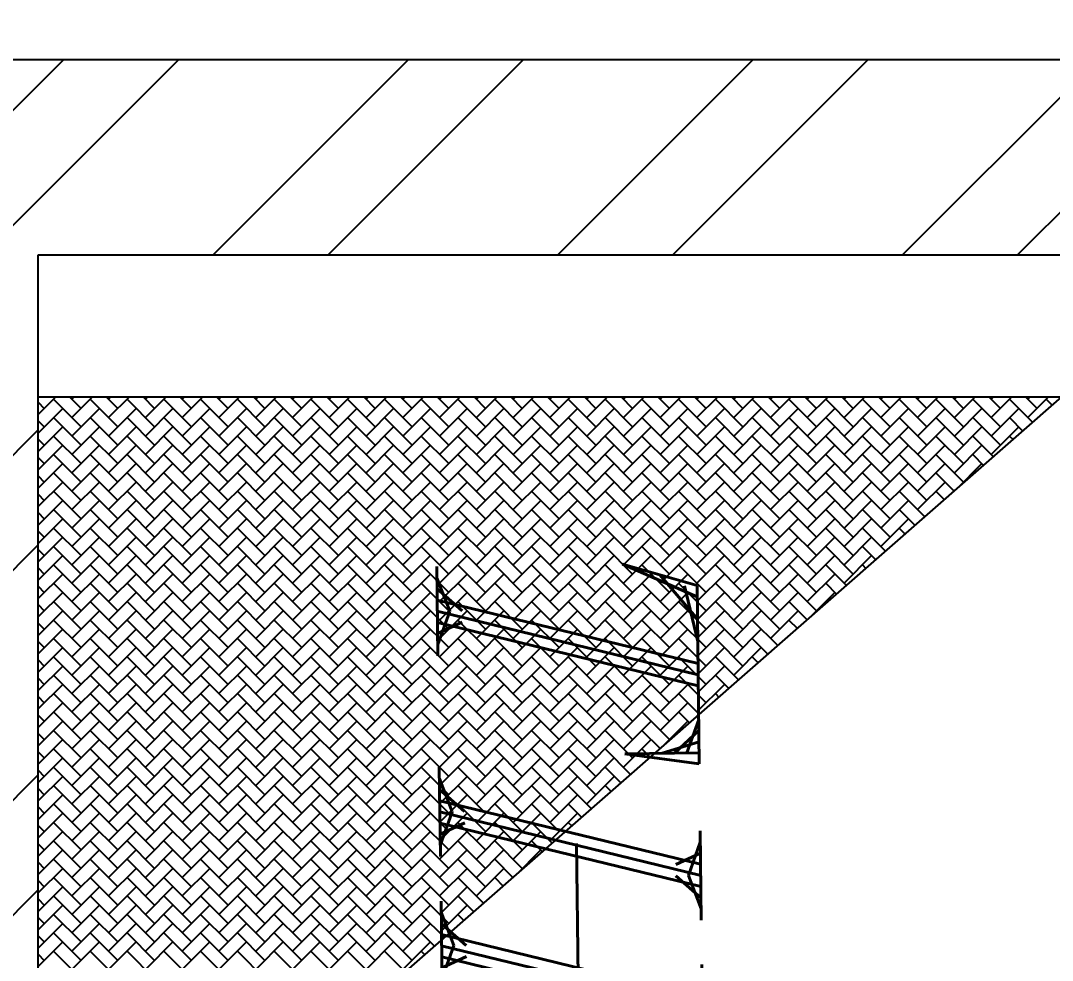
# Model space of a CAD drawing. Header units: inches. Extents: x 567429 to 582707, y 126347 to 133675.
# Drawn here: x 575754.1 to 575833.5, y 131362.5 to 131434.8 of the extents above; entities that cross this region are included whole.
import ezdxf

# ---------------------------------------------------------------- set-up
doc = ezdxf.new("R2010")
doc.units = ezdxf.units.IN
doc.header["$MEASUREMENT"] = 0
doc.linetypes.add('HIDDEN', pattern=[0.375, 0.25, -0.125])
for name, color, linetype in [('1', 15, 'Continuous'), ('2', 1, 'Continuous'), ('hatch lika', 1, 'Continuous'), ('mobl', 11, 'Continuous'), ('PANEL', 3, 'Continuous'), ('wall lika', 1, 'Continuous'), ('win', 1, 'Continuous')]:
    doc.layers.add(name, color=color, linetype=linetype)
doc.styles.add('ITALICT', font='italict', dxfattribs={"height": 22.5})

# ---------------------------------------------------------------- blocks, each defined once
blk = doc.blocks.new('panel80X70X200')
at = {"layer": 'PANEL', "lineweight": -2, "ltscale": 2}
for p, q in [((40, 0), (-40, -70)), ((40, 0), (40, -70)), ((40, -70), (-40, -70))]:
    blk.add_line(p, q, dxfattribs=at)
at = {"layer": 'PANEL', "color": 30, "lineweight": -2, "ltscale": 2}
for p, q in [((15.809, -26.713), (13.654, -24.558)), ((18.683, -26.713), (16.528, -24.558)), ((21.557, -26.713), (19.401, -24.558)), ((24.43, -26.713), (22.275, -24.558)), ((27.304, -26.713), (25.149, -24.558)), ((30.178, -26.713), (28.022, -24.558)), ((33.051, -26.713), (30.896, -24.558)), ((35.925, -26.713), (33.77, -24.558)), ((38.799, -26.713), (36.643, -24.558)), ((9.343, -27.431), (11.499, -25.276)), ((12.936, -26.713), (11.319, -25.096)), ((12.217, -27.431), (14.372, -25.276)), ((15.091, -27.431), (17.246, -25.276)), ((17.964, -27.431), (20.12, -25.276)), ((20.838, -27.431), (22.993, -25.276)), ((23.712, -27.431), (25.867, -25.276)), ((26.586, -27.431), (28.741, -25.276)), ((29.459, -27.431), (31.614, -25.276)), ((32.333, -27.431), (34.488, -25.276)), ((35.207, -27.431), (37.362, -25.276)), ((38.08, -27.431), (40, -25.512)), ((10.062, -26.713), (9.786, -26.437)), ((12.936, -28.15), (10.78, -25.995)), ((15.809, -28.15), (13.654, -25.995)), ((18.683, -28.15), (16.528, -25.995)), ((21.557, -28.15), (19.401, -25.995)), ((24.43, -28.15), (22.275, -25.995)), ((27.304, -28.15), (25.149, -25.995)), ((30.178, -28.15), (28.022, -25.995)), ((33.051, -28.15), (30.896, -25.995)), ((35.925, -28.15), (33.77, -25.995)), ((38.799, -28.15), (36.643, -25.995)), ((40, -26.477), (39.517, -25.995)), ((10.062, -28.15), (9.02, -27.108)), ((9.343, -28.868), (11.499, -26.713)), ((12.217, -28.868), (14.372, -26.713)), ((15.091, -28.868), (17.246, -26.713)), ((17.964, -28.868), (20.12, -26.713)), ((20.838, -28.868), (22.993, -26.713)), ((23.712, -28.868), (25.867, -26.713)), ((26.586, -28.868), (28.741, -26.713)), ((29.459, -28.868), (31.614, -26.713)), ((32.333, -28.868), (34.488, -26.713)), ((35.207, -28.868), (37.362, -26.713)), ((38.08, -28.868), (40, -26.948)), ((6.47, -30.305), (8.625, -28.15)), ((10.062, -29.587), (8.253, -27.778)), ((9.343, -30.305), (11.499, -28.15)), ((12.936, -29.587), (10.78, -27.431)), ((12.217, -30.305), (14.372, -28.15)), ((15.809, -29.587), (13.654, -27.431)), ((15.091, -30.305), (17.246, -28.15)), ((18.683, -29.587), (16.528, -27.431)), ((17.964, -30.305), (20.12, -28.15)), ((21.557, -29.587), (19.401, -27.431)), ((20.838, -30.305), (22.993, -28.15)), ((24.43, -29.587), (22.275, -27.431)), ((23.712, -30.305), (25.867, -28.15)), ((27.304, -29.587), (25.149, -27.431)), ((26.586, -30.305), (28.741, -28.15)), ((30.178, -29.587), (28.022, -27.431)), ((29.459, -30.305), (31.614, -28.15)), ((33.051, -29.587), (30.896, -27.431)), ((32.333, -30.305), (34.488, -28.15)), ((35.925, -29.587), (33.77, -27.431)), ((35.207, -30.305), (37.362, -28.15)), ((38.799, -29.587), (36.643, -27.431)), ((40, -27.914), (39.517, -27.431)), ((10.062, -31.023), (7.907, -28.868)), ((12.936, -31.023), (10.78, -28.868)), ((15.809, -31.023), (13.654, -28.868)), ((18.683, -31.023), (16.528, -28.868)), ((21.557, -31.023), (19.401, -28.868)), ((24.43, -31.023), (22.275, -28.868)), ((27.304, -31.023), (25.149, -28.868)), ((30.178, -31.023), (28.022, -28.868)), ((33.051, -31.023), (30.896, -28.868)), ((35.925, -31.023), (33.77, -28.868)), ((38.799, -31.023), (36.643, -28.868)), ((38.08, -30.305), (40, -28.385)), ((40, -29.351), (39.517, -28.868)), ((7.188, -31.023), (5.955, -29.79)), ((6.47, -31.742), (8.625, -29.587)), ((7.188, -29.587), (6.721, -29.119)), ((9.343, -31.742), (11.499, -29.587)), ((12.217, -31.742), (14.372, -29.587)), ((15.091, -31.742), (17.246, -29.587)), ((17.964, -31.742), (20.12, -29.587)), ((20.838, -31.742), (22.993, -29.587)), ((23.712, -31.742), (25.867, -29.587)), ((26.586, -31.742), (28.741, -29.587)), ((29.459, -31.742), (31.614, -29.587)), ((32.333, -31.742), (34.488, -29.587)), ((35.207, -31.742), (37.362, -29.587)), ((38.08, -31.742), (40, -29.822)), ((7.188, -32.46), (5.188, -30.46)), ((10.062, -32.46), (7.907, -30.305)), ((12.936, -32.46), (10.78, -30.305)), ((15.809, -32.46), (13.654, -30.305)), ((18.683, -32.46), (16.528, -30.305)), ((21.557, -32.46), (19.401, -30.305)), ((24.43, -32.46), (22.275, -30.305)), ((27.304, -32.46), (25.149, -30.305)), ((30.178, -32.46), (28.022, -30.305)), ((33.051, -32.46), (30.896, -30.305)), ((35.925, -32.46), (33.77, -30.305)), ((38.799, -32.46), (36.643, -30.305)), ((40, -30.788), (39.517, -30.305)), ((3.596, -33.179), (5.751, -31.023)), ((6.47, -33.179), (8.625, -31.023)), ((9.343, -33.179), (11.499, -31.023)), ((12.217, -33.179), (14.372, -31.023)), ((15.091, -33.179), (17.246, -31.023)), ((17.964, -33.179), (20.12, -31.023)), ((20.838, -33.179), (22.993, -31.023)), ((23.712, -33.179), (25.867, -31.023)), ((26.586, -33.179), (28.741, -31.023)), ((29.459, -33.179), (31.614, -31.023)), ((32.333, -33.179), (34.488, -31.023)), ((35.207, -33.179), (37.362, -31.023)), ((38.08, -33.179), (40, -31.259)), ((4.315, -32.46), (3.656, -31.801)), ((7.188, -33.897), (5.033, -31.742)), ((10.062, -33.897), (7.907, -31.742)), ((12.936, -33.897), (10.78, -31.742)), ((15.809, -33.897), (13.654, -31.742)), ((18.683, -33.897), (16.528, -31.742)), ((21.557, -33.897), (19.401, -31.742)), ((24.43, -33.897), (22.275, -31.742)), ((27.304, -33.897), (25.149, -31.742)), ((30.178, -33.897), (28.022, -31.742)), ((33.051, -33.897), (30.896, -31.742)), ((35.925, -33.897), (33.77, -31.742)), ((38.799, -33.897), (36.643, -31.742)), ((40, -32.225), (39.517, -31.742)), ((0.722, -34.616), (2.704, -32.634)), ((4.315, -33.897), (2.889, -32.472)), ((3.596, -34.616), (5.751, -32.46)), ((6.47, -34.616), (8.625, -32.46)), ((9.343, -34.616), (11.499, -32.46)), ((12.217, -34.616), (14.372, -32.46)), ((15.091, -34.616), (17.246, -32.46)), ((17.964, -34.616), (20.12, -32.46)), ((20.838, -34.616), (22.993, -32.46)), ((23.712, -34.616), (25.867, -32.46)), ((26.586, -34.616), (28.741, -32.46)), ((29.459, -34.616), (31.614, -32.46)), ((32.333, -34.616), (34.488, -32.46)), ((35.207, -34.616), (37.362, -32.46)), ((38.08, -34.616), (40, -32.696)), ((1.441, -33.897), (1.357, -33.813)), ((4.315, -35.334), (2.159, -33.179)), ((7.188, -35.334), (5.033, -33.179)), ((10.062, -35.334), (7.907, -33.179)), ((12.936, -35.334), (10.78, -33.179)), ((15.809, -35.334), (13.654, -33.179)), ((18.683, -35.334), (16.528, -33.179)), ((21.557, -35.334), (19.401, -33.179)), ((24.43, -35.334), (22.275, -33.179)), ((27.304, -35.334), (25.149, -33.179)), ((30.178, -35.334), (28.022, -33.179)), ((33.051, -35.334), (30.896, -33.179)), ((35.925, -35.334), (33.77, -33.179)), ((38.799, -35.334), (36.643, -33.179)), ((40, -33.662), (39.517, -33.179)), ((1.441, -35.334), (0.59, -34.483)), ((0.722, -36.052), (2.878, -33.897)), ((4.315, -36.771), (2.159, -34.616)), ((3.596, -36.052), (5.751, -33.897)), ((7.188, -36.771), (5.033, -34.616)), ((6.47, -36.052), (8.625, -33.897)), ((10.062, -36.771), (7.907, -34.616)), ((9.343, -36.052), (11.499, -33.897)), ((12.936, -36.771), (10.78, -34.616)), ((12.217, -36.052), (14.372, -33.897)), ((15.809, -36.771), (13.654, -34.616)), ((15.091, -36.052), (17.246, -33.897)), ((18.683, -36.771), (16.528, -34.616)), ((17.964, -36.052), (20.12, -33.897)), ((21.557, -36.771), (19.401, -34.616)), ((20.838, -36.052), (22.993, -33.897)), ((24.43, -36.771), (22.275, -34.616)), ((23.712, -36.052), (25.867, -33.897)), ((27.304, -36.771), (25.149, -34.616)), ((26.586, -36.052), (28.741, -33.897)), ((30.178, -36.771), (28.022, -34.616)), ((29.459, -36.052), (31.614, -33.897)), ((33.051, -36.771), (30.896, -34.616)), ((32.333, -36.052), (34.488, -33.897)), ((35.925, -36.771), (33.77, -34.616)), ((35.207, -36.052), (37.362, -33.897)), ((38.799, -36.771), (36.643, -34.616)), ((38.08, -36.052), (40, -34.133)), ((40, -35.098), (39.517, -34.616)), ((-2.151, -37.489), (0.004, -35.334)), ((1.441, -36.771), (-0.176, -35.154)), ((0.722, -37.489), (2.878, -35.334)), ((3.596, -37.489), (5.751, -35.334)), ((6.47, -37.489), (8.625, -35.334)), ((9.343, -37.489), (11.499, -35.334)), ((12.217, -37.489), (14.372, -35.334)), ((15.091, -37.489), (17.246, -35.334)), ((17.964, -37.489), (20.12, -35.334)), ((20.838, -37.489), (22.993, -35.334)), ((23.712, -37.489), (25.867, -35.334)), ((26.586, -37.489), (28.741, -35.334)), ((29.459, -37.489), (31.614, -35.334)), ((32.333, -37.489), (34.488, -35.334)), ((35.207, -37.489), (37.362, -35.334)), ((1.441, -38.208), (-0.714, -36.052)), ((4.315, -38.208), (2.159, -36.052)), ((7.188, -38.208), (5.033, -36.052)), ((10.062, -38.208), (7.907, -36.052)), ((12.936, -38.208), (10.78, -36.052)), ((15.809, -38.208), (13.654, -36.052)), ((18.683, -38.208), (16.528, -36.052)), ((21.557, -38.208), (19.401, -36.052)), ((24.43, -38.208), (22.275, -36.052)), ((27.304, -38.208), (25.149, -36.052)), ((30.178, -38.208), (28.022, -36.052)), ((33.051, -38.208), (30.896, -36.052)), ((35.925, -38.208), (33.77, -36.052)), ((38.799, -38.208), (36.643, -36.052)), ((38.08, -37.489), (40, -35.57)), ((40, -36.535), (39.517, -36.052)), ((-2.151, -38.926), (0.004, -36.771)), ((-1.433, -36.771), (-1.709, -36.495)), ((0.722, -38.926), (2.878, -36.771)), ((3.596, -38.926), (5.751, -36.771)), ((6.47, -38.926), (8.625, -36.771)), ((9.343, -38.926), (11.499, -36.771)), ((12.217, -38.926), (14.372, -36.771)), ((15.091, -38.926), (17.246, -36.771)), ((17.964, -38.926), (20.12, -36.771)), ((20.838, -38.926), (22.993, -36.771)), ((23.712, -38.926), (25.867, -36.771)), ((26.586, -38.926), (28.741, -36.771)), ((29.459, -38.926), (31.614, -36.771)), ((32.333, -38.926), (34.488, -36.771)), ((35.207, -38.926), (37.362, -36.771)), ((38.08, -38.926), (40, -37.006)), ((-1.433, -39.644), (-3.241, -37.836)), ((-1.433, -38.208), (-2.475, -37.166)), ((1.441, -39.644), (-0.714, -37.489)), ((4.315, -39.644), (2.159, -37.489)), ((7.188, -39.644), (5.033, -37.489)), ((10.062, -39.644), (7.907, -37.489)), ((12.936, -39.644), (10.78, -37.489)), ((15.809, -39.644), (13.654, -37.489)), ((18.683, -39.644), (16.528, -37.489)), ((21.557, -39.644), (19.401, -37.489)), ((24.43, -39.644), (22.275, -37.489)), ((27.304, -39.644), (25.149, -37.489)), ((30.178, -39.644), (28.022, -37.489)), ((33.051, -39.644), (30.896, -37.489)), ((35.925, -39.644), (33.77, -37.489)), ((38.799, -39.644), (36.643, -37.489)), ((40, -37.972), (39.517, -37.489)), ((-5.025, -40.363), (-2.87, -38.208)), ((-2.151, -40.363), (0.004, -38.208)), ((0.722, -40.363), (2.878, -38.208)), ((3.596, -40.363), (5.751, -38.208)), ((6.47, -40.363), (8.625, -38.208)), ((9.343, -40.363), (11.499, -38.208)), ((12.217, -40.363), (14.372, -38.208)), ((15.091, -40.363), (17.246, -38.208)), ((17.964, -40.363), (20.12, -38.208)), ((20.838, -40.363), (22.993, -38.208)), ((23.712, -40.363), (25.867, -38.208)), ((26.586, -40.363), (28.741, -38.208)), ((29.459, -40.363), (31.614, -38.208)), ((32.333, -40.363), (34.488, -38.208)), ((35.207, -40.363), (37.362, -38.208)), ((38.08, -40.363), (40, -38.443)), ((-4.307, -39.644), (-4.774, -39.177)), ((-1.433, -41.081), (-3.588, -38.926)), ((1.441, -41.081), (-0.714, -38.926)), ((4.315, -41.081), (2.159, -38.926)), ((7.188, -41.081), (5.033, -38.926)), ((10.062, -41.081), (7.907, -38.926)), ((12.936, -41.081), (10.78, -38.926)), ((15.809, -41.081), (13.654, -38.926)), ((18.683, -41.081), (16.528, -38.926)), ((21.557, -41.081), (19.401, -38.926)), ((24.43, -41.081), (22.275, -38.926)), ((27.304, -41.081), (25.149, -38.926)), ((30.178, -41.081), (28.022, -38.926)), ((33.051, -41.081), (30.896, -38.926)), ((35.925, -41.081), (33.77, -38.926)), ((38.799, -41.081), (36.643, -38.926)), ((40, -39.409), (39.517, -38.926)), ((-4.307, -41.081), (-5.54, -39.848)), ((-5.025, -41.8), (-2.87, -39.644)), ((-2.151, -41.8), (0.004, -39.644)), ((0.722, -41.8), (2.878, -39.644)), ((3.596, -41.8), (5.751, -39.644)), ((6.47, -41.8), (8.625, -39.644)), ((9.343, -41.8), (11.499, -39.644)), ((12.217, -41.8), (14.372, -39.644)), ((15.091, -41.8), (17.246, -39.644)), ((17.964, -41.8), (20.12, -39.644)), ((20.838, -41.8), (22.993, -39.644)), ((23.712, -41.8), (25.867, -39.644)), ((26.586, -41.8), (28.741, -39.644)), ((29.459, -41.8), (31.614, -39.644)), ((32.333, -41.8), (34.488, -39.644)), ((35.207, -41.8), (37.362, -39.644)), ((38.08, -41.8), (40, -39.88)), ((-7.899, -43.237), (-5.743, -41.081)), ((-4.307, -42.518), (-6.307, -40.518)), ((-5.025, -43.237), (-2.87, -41.081)), ((-1.433, -42.518), (-3.588, -40.363)), ((-2.151, -43.237), (0.004, -41.081)), ((1.441, -42.518), (-0.714, -40.363)), ((0.722, -43.237), (2.878, -41.081)), ((4.315, -42.518), (2.159, -40.363)), ((3.596, -43.237), (5.751, -41.081)), ((7.188, -42.518), (5.033, -40.363)), ((6.47, -43.237), (8.625, -41.081)), ((10.062, -42.518), (7.907, -40.363)), ((9.343, -43.237), (11.499, -41.081)), ((12.936, -42.518), (10.78, -40.363)), ((12.217, -43.237), (14.372, -41.081)), ((15.809, -42.518), (13.654, -40.363)), ((15.091, -43.237), (17.246, -41.081)), ((18.683, -42.518), (16.528, -40.363)), ((17.964, -43.237), (20.12, -41.081)), ((21.557, -42.518), (19.401, -40.363)), ((20.838, -43.237), (22.993, -41.081)), ((24.43, -42.518), (22.275, -40.363)), ((23.712, -43.237), (25.867, -41.081)), ((27.304, -42.518), (25.149, -40.363)), ((26.586, -43.237), (28.741, -41.081)), ((30.178, -42.518), (28.022, -40.363)), ((29.459, -43.237), (31.614, -41.081)), ((33.051, -42.518), (30.896, -40.363)), ((32.333, -43.237), (34.488, -41.081)), ((35.925, -42.518), (33.77, -40.363)), ((35.207, -43.237), (37.362, -41.081)), ((38.799, -42.518), (36.643, -40.363)), ((40, -40.846), (39.517, -40.363)), ((-7.18, -42.518), (-7.839, -41.859)), ((-4.307, -43.955), (-6.462, -41.8)), ((-1.433, -43.955), (-3.588, -41.8)), ((1.441, -43.955), (-0.714, -41.8)), ((4.315, -43.955), (2.159, -41.8)), ((7.188, -43.955), (5.033, -41.8)), ((10.062, -43.955), (7.907, -41.8)), ((12.936, -43.955), (10.78, -41.8)), ((15.809, -43.955), (13.654, -41.8)), ((18.683, -43.955), (16.528, -41.8)), ((21.557, -43.955), (19.401, -41.8)), ((24.43, -43.955), (22.275, -41.8)), ((27.304, -43.955), (25.149, -41.8)), ((30.178, -43.955), (28.022, -41.8)), ((33.051, -43.955), (30.896, -41.8)), ((35.925, -43.955), (33.77, -41.8)), ((38.799, -43.955), (36.643, -41.8)), ((38.08, -43.237), (40, -41.317)), ((40, -42.283), (39.517, -41.8)), ((-10.772, -44.673), (-8.791, -42.692)), ((-7.18, -43.955), (-8.605, -42.53)), ((-7.899, -44.673), (-5.743, -42.518)), ((-5.025, -44.673), (-2.87, -42.518)), ((-2.151, -44.673), (0.004, -42.518)), ((0.722, -44.673), (2.878, -42.518)), ((3.596, -44.673), (5.751, -42.518)), ((6.47, -44.673), (8.625, -42.518)), ((9.343, -44.673), (11.499, -42.518)), ((12.217, -44.673), (14.372, -42.518)), ((15.091, -44.673), (17.246, -42.518)), ((17.964, -44.673), (20.12, -42.518)), ((20.838, -44.673), (22.993, -42.518)), ((23.712, -44.673), (25.867, -42.518)), ((26.586, -44.673), (28.741, -42.518)), ((29.459, -44.673), (31.614, -42.518)), ((32.333, -44.673), (34.488, -42.518)), ((35.207, -44.673), (37.362, -42.518)), ((-7.18, -45.392), (-9.335, -43.237)), ((-4.307, -45.392), (-6.462, -43.237)), ((-1.433, -45.392), (-3.588, -43.237)), ((1.441, -45.392), (-0.714, -43.237)), ((4.315, -45.392), (2.159, -43.237)), ((7.188, -45.392), (5.033, -43.237)), ((10.062, -45.392), (7.907, -43.237)), ((12.936, -45.392), (10.78, -43.237)), ((15.809, -45.392), (13.654, -43.237)), ((18.683, -45.392), (16.528, -43.237)), ((21.557, -45.392), (19.401, -43.237)), ((24.43, -45.392), (22.275, -43.237)), ((27.304, -45.392), (25.149, -43.237)), ((30.178, -45.392), (28.022, -43.237)), ((33.051, -45.392), (30.896, -43.237)), ((35.925, -45.392), (33.77, -43.237)), ((38.799, -45.392), (36.643, -43.237)), ((38.08, -44.673), (40, -42.754)), ((40, -43.719), (39.517, -43.237)), ((-10.772, -46.11), (-8.617, -43.955)), ((-10.054, -43.955), (-10.138, -43.871)), ((-7.899, -46.11), (-5.743, -43.955)), ((-5.025, -46.11), (-2.87, -43.955)), ((-2.151, -46.11), (0.004, -43.955)), ((0.722, -46.11), (2.878, -43.955)), ((3.596, -46.11), (5.751, -43.955)), ((6.47, -46.11), (8.625, -43.955)), ((9.343, -46.11), (11.499, -43.955)), ((12.217, -46.11), (14.372, -43.955)), ((15.091, -46.11), (17.246, -43.955)), ((17.964, -46.11), (20.12, -43.955)), ((20.838, -46.11), (22.993, -43.955)), ((23.712, -46.11), (25.867, -43.955)), ((26.586, -46.11), (28.741, -43.955)), ((29.459, -46.11), (31.614, -43.955)), ((32.333, -46.11), (34.488, -43.955)), ((35.207, -46.11), (37.362, -43.955)), ((38.08, -46.11), (40, -44.191)), ((-10.054, -45.392), (-10.904, -44.541)), ((-7.18, -46.829), (-9.335, -44.673)), ((-4.307, -46.829), (-6.462, -44.673)), ((-1.433, -46.829), (-3.588, -44.673)), ((1.441, -46.829), (-0.714, -44.673)), ((4.315, -46.829), (2.159, -44.673)), ((7.188, -46.829), (5.033, -44.673)), ((10.062, -46.829), (7.907, -44.673)), ((12.936, -46.829), (10.78, -44.673)), ((15.809, -46.829), (13.654, -44.673)), ((18.683, -46.829), (16.528, -44.673)), ((21.557, -46.829), (19.401, -44.673)), ((24.43, -46.829), (22.275, -44.673)), ((27.304, -46.829), (25.149, -44.673)), ((30.178, -46.829), (28.022, -44.673)), ((33.051, -46.829), (30.896, -44.673)), ((35.925, -46.829), (33.77, -44.673)), ((38.799, -46.829), (36.643, -44.673)), ((40, -45.156), (39.517, -44.673)), ((-13.646, -47.547), (-11.491, -45.392)), ((-10.054, -46.829), (-11.671, -45.212)), ((-10.772, -47.547), (-8.617, -45.392)), ((-7.899, -47.547), (-5.743, -45.392)), ((-5.025, -47.547), (-2.87, -45.392)), ((-2.151, -47.547), (0.004, -45.392)), ((0.722, -47.547), (2.878, -45.392)), ((3.596, -47.547), (5.751, -45.392)), ((6.47, -47.547), (8.625, -45.392)), ((9.343, -47.547), (11.499, -45.392)), ((12.217, -47.547), (14.372, -45.392)), ((15.091, -47.547), (17.246, -45.392)), ((17.964, -47.547), (20.12, -45.392)), ((20.838, -47.547), (22.993, -45.392)), ((23.712, -47.547), (25.867, -45.392)), ((26.586, -47.547), (28.741, -45.392)), ((29.459, -47.547), (31.614, -45.392)), ((32.333, -47.547), (34.488, -45.392)), ((35.207, -47.547), (37.362, -45.392)), ((38.08, -47.547), (40, -45.627)), ((-12.928, -46.829), (-13.203, -46.553)), ((-10.054, -48.266), (-12.209, -46.11)), ((-7.18, -48.266), (-9.335, -46.11)), ((-4.307, -48.266), (-6.462, -46.11)), ((-1.433, -48.266), (-3.588, -46.11)), ((1.441, -48.266), (-0.714, -46.11)), ((4.315, -48.266), (2.159, -46.11)), ((7.188, -48.266), (5.033, -46.11)), ((10.062, -48.266), (7.907, -46.11)), ((12.936, -48.266), (10.78, -46.11)), ((15.809, -48.266), (13.654, -46.11)), ((18.683, -48.266), (16.528, -46.11)), ((21.557, -48.266), (19.401, -46.11)), ((24.43, -48.266), (22.275, -46.11)), ((27.304, -48.266), (25.149, -46.11)), ((30.178, -48.266), (28.022, -46.11)), ((33.051, -48.266), (30.896, -46.11)), ((35.925, -48.266), (33.77, -46.11)), ((38.799, -48.266), (36.643, -46.11)), ((40, -46.593), (39.517, -46.11)), ((-12.928, -48.266), (-13.97, -47.223)), ((-13.646, -48.984), (-11.491, -46.829)), ((-10.054, -49.702), (-12.209, -47.547)), ((-10.772, -48.984), (-8.617, -46.829)), ((-7.18, -49.702), (-9.335, -47.547)), ((-7.899, -48.984), (-5.743, -46.829)), ((-4.307, -49.702), (-6.462, -47.547)), ((-5.025, -48.984), (-2.87, -46.829)), ((-1.433, -49.702), (-3.588, -47.547)), ((-2.151, -48.984), (0.004, -46.829)), ((1.441, -49.702), (-0.714, -47.547)), ((0.722, -48.984), (2.878, -46.829)), ((4.315, -49.702), (2.159, -47.547)), ((3.596, -48.984), (5.751, -46.829)), ((7.188, -49.702), (5.033, -47.547)), ((6.47, -48.984), (8.625, -46.829)), ((10.062, -49.702), (7.907, -47.547)), ((9.343, -48.984), (11.499, -46.829)), ((12.936, -49.702), (10.78, -47.547)), ((12.217, -48.984), (14.372, -46.829)), ((15.809, -49.702), (13.654, -47.547)), ((15.091, -48.984), (17.246, -46.829)), ((18.683, -49.702), (16.528, -47.547)), ((17.964, -48.984), (20.12, -46.829)), ((21.557, -49.702), (19.401, -47.547)), ((20.838, -48.984), (22.993, -46.829)), ((24.43, -49.702), (22.275, -47.547)), ((23.712, -48.984), (25.867, -46.829)), ((27.304, -49.702), (25.149, -47.547)), ((26.586, -48.984), (28.741, -46.829)), ((30.178, -49.702), (28.022, -47.547)), ((29.459, -48.984), (31.614, -46.829)), ((33.051, -49.702), (30.896, -47.547)), ((32.333, -48.984), (34.488, -46.829)), ((35.925, -49.702), (33.77, -47.547)), ((35.207, -48.984), (37.362, -46.829)), ((38.799, -49.702), (36.643, -47.547)), ((38.08, -48.984), (40, -47.064)), ((40, -48.03), (39.517, -47.547)), ((-16.52, -50.421), (-14.364, -48.266)), ((-12.928, -49.702), (-14.736, -47.894)), ((-13.646, -50.421), (-11.491, -48.266)), ((-10.772, -50.421), (-8.617, -48.266)), ((-7.899, -50.421), (-5.743, -48.266)), ((-5.025, -50.421), (-2.87, -48.266)), ((-2.151, -50.421), (0.004, -48.266)), ((0.722, -50.421), (2.878, -48.266)), ((3.596, -50.421), (5.751, -48.266)), ((6.47, -50.421), (8.625, -48.266)), ((9.343, -50.421), (11.499, -48.266)), ((12.217, -50.421), (14.372, -48.266)), ((15.091, -50.421), (17.246, -48.266)), ((17.964, -50.421), (20.12, -48.266)), ((20.838, -50.421), (22.993, -48.266)), ((23.712, -50.421), (25.867, -48.266)), ((26.586, -50.421), (28.741, -48.266)), ((29.459, -50.421), (31.614, -48.266)), ((32.333, -50.421), (34.488, -48.266)), ((35.207, -50.421), (37.362, -48.266)), ((-12.928, -51.139), (-15.083, -48.984)), ((-10.054, -51.139), (-12.209, -48.984)), ((-7.18, -51.139), (-9.335, -48.984)), ((-4.307, -51.139), (-6.462, -48.984)), ((-1.433, -51.139), (-3.588, -48.984)), ((1.441, -51.139), (-0.714, -48.984)), ((4.315, -51.139), (2.159, -48.984)), ((7.188, -51.139), (5.033, -48.984)), ((10.062, -51.139), (7.907, -48.984)), ((12.936, -51.139), (10.78, -48.984)), ((15.809, -51.139), (13.654, -48.984)), ((18.683, -51.139), (16.528, -48.984)), ((21.557, -51.139), (19.401, -48.984)), ((24.43, -51.139), (22.275, -48.984)), ((27.304, -51.139), (25.149, -48.984)), ((30.178, -51.139), (28.022, -48.984)), ((33.051, -51.139), (30.896, -48.984)), ((35.925, -51.139), (33.77, -48.984)), ((38.799, -51.139), (36.643, -48.984)), ((38.08, -50.421), (40, -48.501)), ((40, -49.467), (39.517, -48.984)), ((-15.801, -51.139), (-17.035, -49.906)), ((-16.52, -51.858), (-14.364, -49.702)), ((-15.801, -49.702), (-16.269, -49.235)), ((-13.646, -51.858), (-11.491, -49.702)), ((-10.772, -51.858), (-8.617, -49.702)), ((-7.899, -51.858), (-5.743, -49.702)), ((-5.025, -51.858), (-2.87, -49.702)), ((-2.151, -51.858), (0.004, -49.702)), ((0.722, -51.858), (2.878, -49.702)), ((3.596, -51.858), (5.751, -49.702)), ((6.47, -51.858), (8.625, -49.702)), ((9.343, -51.858), (11.499, -49.702)), ((12.217, -51.858), (14.372, -49.702)), ((15.091, -51.858), (17.246, -49.702)), ((17.964, -51.858), (20.12, -49.702)), ((20.838, -51.858), (22.993, -49.702)), ((23.712, -51.858), (25.867, -49.702)), ((26.586, -51.858), (28.741, -49.702)), ((29.459, -51.858), (31.614, -49.702)), ((32.333, -51.858), (34.488, -49.702)), ((35.207, -51.858), (37.362, -49.702)), ((38.08, -51.858), (40, -49.938)), ((-15.801, -52.576), (-17.801, -50.576)), ((-12.928, -52.576), (-15.083, -50.421)), ((-10.054, -52.576), (-12.209, -50.421)), ((-7.18, -52.576), (-9.335, -50.421)), ((-4.307, -52.576), (-6.462, -50.421)), ((-1.433, -52.576), (-3.588, -50.421)), ((1.441, -52.576), (-0.714, -50.421)), ((4.315, -52.576), (2.159, -50.421)), ((7.188, -52.576), (5.033, -50.421)), ((10.062, -52.576), (7.907, -50.421)), ((12.936, -52.576), (10.78, -50.421)), ((15.809, -52.576), (13.654, -50.421)), ((18.683, -52.576), (16.528, -50.421)), ((21.557, -52.576), (19.401, -50.421)), ((24.43, -52.576), (22.275, -50.421)), ((27.304, -52.576), (25.149, -50.421)), ((30.178, -52.576), (28.022, -50.421)), ((33.051, -52.576), (30.896, -50.421)), ((35.925, -52.576), (33.77, -50.421)), ((38.799, -52.576), (36.643, -50.421)), ((40, -50.904), (39.517, -50.421)), ((-19.393, -53.294), (-17.238, -51.139)), ((-16.52, -53.294), (-14.364, -51.139)), ((-13.646, -53.294), (-11.491, -51.139)), ((-10.772, -53.294), (-8.617, -51.139)), ((-7.899, -53.294), (-5.743, -51.139)), ((-5.025, -53.294), (-2.87, -51.139)), ((-2.151, -53.294), (0.004, -51.139)), ((0.722, -53.294), (2.878, -51.139)), ((3.596, -53.294), (5.751, -51.139)), ((6.47, -53.294), (8.625, -51.139)), ((9.343, -53.294), (11.499, -51.139)), ((12.217, -53.294), (14.372, -51.139)), ((15.091, -53.294), (17.246, -51.139)), ((17.964, -53.294), (20.12, -51.139)), ((20.838, -53.294), (22.993, -51.139)), ((23.712, -53.294), (25.867, -51.139)), ((26.586, -53.294), (28.741, -51.139)), ((29.459, -53.294), (31.614, -51.139)), ((32.333, -53.294), (34.488, -51.139)), ((35.207, -53.294), (37.362, -51.139)), ((38.08, -53.294), (40, -51.375)), ((-18.675, -52.576), (-19.334, -51.917)), ((-15.801, -54.013), (-17.957, -51.858)), ((-12.928, -54.013), (-15.083, -51.858)), ((-10.054, -54.013), (-12.209, -51.858)), ((-7.18, -54.013), (-9.335, -51.858)), ((-4.307, -54.013), (-6.462, -51.858)), ((-1.433, -54.013), (-3.588, -51.858)), ((1.441, -54.013), (-0.714, -51.858)), ((4.315, -54.013), (2.159, -51.858)), ((7.188, -54.013), (5.033, -51.858)), ((10.062, -54.013), (7.907, -51.858)), ((12.936, -54.013), (10.78, -51.858)), ((15.809, -54.013), (13.654, -51.858)), ((18.683, -54.013), (16.528, -51.858)), ((21.557, -54.013), (19.401, -51.858)), ((24.43, -54.013), (22.275, -51.858)), ((27.304, -54.013), (25.149, -51.858)), ((30.178, -54.013), (28.022, -51.858)), ((33.051, -54.013), (30.896, -51.858)), ((35.925, -54.013), (33.77, -51.858)), ((38.799, -54.013), (36.643, -51.858)), ((40, -52.341), (39.517, -51.858)), ((-22.267, -54.731), (-20.286, -52.75)), ((-18.675, -54.013), (-20.1, -52.588)), ((-19.393, -54.731), (-17.238, -52.576)), ((-16.52, -54.731), (-14.364, -52.576)), ((-13.646, -54.731), (-11.491, -52.576)), ((-10.772, -54.731), (-8.617, -52.576)), ((-7.899, -54.731), (-5.743, -52.576)), ((-5.025, -54.731), (-2.87, -52.576)), ((-2.151, -54.731), (0.004, -52.576)), ((0.722, -54.731), (2.878, -52.576)), ((3.596, -54.731), (5.751, -52.576)), ((6.47, -54.731), (8.625, -52.576)), ((9.343, -54.731), (11.499, -52.576)), ((12.217, -54.731), (14.372, -52.576)), ((15.091, -54.731), (17.246, -52.576)), ((17.964, -54.731), (20.12, -52.576)), ((20.838, -54.731), (22.993, -52.576)), ((23.712, -54.731), (25.867, -52.576)), ((26.586, -54.731), (28.741, -52.576)), ((29.459, -54.731), (31.614, -52.576)), ((32.333, -54.731), (34.488, -52.576)), ((35.207, -54.731), (37.362, -52.576)), ((38.08, -54.731), (40, -52.812)), ((-22.267, -56.168), (-20.112, -54.013)), ((-21.549, -54.013), (-21.633, -53.929)), ((-18.675, -55.45), (-20.83, -53.294)), ((-19.393, -56.168), (-17.238, -54.013)), ((-15.801, -55.45), (-17.957, -53.294)), ((-16.52, -56.168), (-14.364, -54.013)), ((-12.928, -55.45), (-15.083, -53.294)), ((-13.646, -56.168), (-11.491, -54.013)), ((-10.054, -55.45), (-12.209, -53.294)), ((-10.772, -56.168), (-8.617, -54.013)), ((-7.18, -55.45), (-9.335, -53.294)), ((-7.899, -56.168), (-5.743, -54.013)), ((-4.307, -55.45), (-6.462, -53.294)), ((-5.025, -56.168), (-2.87, -54.013)), ((-1.433, -55.45), (-3.588, -53.294)), ((-2.151, -56.168), (0.004, -54.013)), ((1.441, -55.45), (-0.714, -53.294)), ((0.722, -56.168), (2.878, -54.013)), ((4.315, -55.45), (2.159, -53.294)), ((3.596, -56.168), (5.751, -54.013)), ((7.188, -55.45), (5.033, -53.294)), ((6.47, -56.168), (8.625, -54.013)), ((10.062, -55.45), (7.907, -53.294)), ((9.343, -56.168), (11.499, -54.013)), ((12.936, -55.45), (10.78, -53.294)), ((12.217, -56.168), (14.372, -54.013)), ((15.809, -55.45), (13.654, -53.294)), ((15.091, -56.168), (17.246, -54.013)), ((18.683, -55.45), (16.528, -53.294)), ((17.964, -56.168), (20.12, -54.013)), ((21.557, -55.45), (19.401, -53.294)), ((20.838, -56.168), (22.993, -54.013)), ((24.43, -55.45), (22.275, -53.294)), ((23.712, -56.168), (25.867, -54.013)), ((27.304, -55.45), (25.149, -53.294)), ((26.586, -56.168), (28.741, -54.013)), ((30.178, -55.45), (28.022, -53.294)), ((29.459, -56.168), (31.614, -54.013)), ((33.051, -55.45), (30.896, -53.294)), ((32.333, -56.168), (34.488, -54.013)), ((35.925, -55.45), (33.77, -53.294)), ((35.207, -56.168), (37.362, -54.013)), ((38.799, -55.45), (36.643, -53.294)), ((40, -53.777), (39.517, -53.294)), ((-21.549, -55.45), (-22.399, -54.599)), ((-18.675, -56.887), (-20.83, -54.731)), ((-15.801, -56.887), (-17.957, -54.731)), ((-12.928, -56.887), (-15.083, -54.731)), ((-10.054, -56.887), (-12.209, -54.731)), ((-7.18, -56.887), (-9.335, -54.731)), ((-4.307, -56.887), (-6.462, -54.731)), ((-1.433, -56.887), (-3.588, -54.731)), ((1.441, -56.887), (-0.714, -54.731)), ((4.315, -56.887), (2.159, -54.731)), ((7.188, -56.887), (5.033, -54.731)), ((10.062, -56.887), (7.907, -54.731)), ((12.936, -56.887), (10.78, -54.731)), ((15.809, -56.887), (13.654, -54.731)), ((18.683, -56.887), (16.528, -54.731)), ((21.557, -56.887), (19.401, -54.731)), ((24.43, -56.887), (22.275, -54.731)), ((27.304, -56.887), (25.149, -54.731)), ((30.178, -56.887), (28.022, -54.731)), ((33.051, -56.887), (30.896, -54.731)), ((35.925, -56.887), (33.77, -54.731)), ((38.799, -56.887), (36.643, -54.731)), ((38.08, -56.168), (40, -54.248)), ((40, -55.214), (39.517, -54.731)), ((-25.141, -57.605), (-22.985, -55.45)), ((-21.549, -56.887), (-23.165, -55.27)), ((-22.267, -57.605), (-20.112, -55.45)), ((-19.393, -57.605), (-17.238, -55.45)), ((-16.52, -57.605), (-14.364, -55.45)), ((-13.646, -57.605), (-11.491, -55.45)), ((-10.772, -57.605), (-8.617, -55.45)), ((-7.899, -57.605), (-5.743, -55.45)), ((-5.025, -57.605), (-2.87, -55.45)), ((-2.151, -57.605), (0.004, -55.45)), ((0.722, -57.605), (2.878, -55.45)), ((3.596, -57.605), (5.751, -55.45)), ((6.47, -57.605), (8.625, -55.45)), ((9.343, -57.605), (11.499, -55.45)), ((12.217, -57.605), (14.372, -55.45)), ((15.091, -57.605), (17.246, -55.45)), ((17.964, -57.605), (20.12, -55.45)), ((20.838, -57.605), (22.993, -55.45)), ((23.712, -57.605), (25.867, -55.45)), ((26.586, -57.605), (28.741, -55.45)), ((29.459, -57.605), (31.614, -55.45)), ((32.333, -57.605), (34.488, -55.45)), ((35.207, -57.605), (37.362, -55.45)), ((-21.549, -58.323), (-23.704, -56.168)), ((-18.675, -58.323), (-20.83, -56.168)), ((-15.801, -58.323), (-17.957, -56.168)), ((-12.928, -58.323), (-15.083, -56.168)), ((-10.054, -58.323), (-12.209, -56.168)), ((-7.18, -58.323), (-9.335, -56.168)), ((-4.307, -58.323), (-6.462, -56.168)), ((-1.433, -58.323), (-3.588, -56.168)), ((1.441, -58.323), (-0.714, -56.168)), ((4.315, -58.323), (2.159, -56.168)), ((7.188, -58.323), (5.033, -56.168)), ((10.062, -58.323), (7.907, -56.168)), ((12.936, -58.323), (10.78, -56.168)), ((15.809, -58.323), (13.654, -56.168)), ((18.683, -58.323), (16.528, -56.168)), ((21.557, -58.323), (19.401, -56.168)), ((24.43, -58.323), (22.275, -56.168)), ((27.304, -58.323), (25.149, -56.168)), ((30.178, -58.323), (28.022, -56.168)), ((33.051, -58.323), (30.896, -56.168)), ((35.925, -58.323), (33.77, -56.168)), ((38.799, -58.323), (36.643, -56.168)), ((38.08, -57.605), (40, -55.685)), ((40, -56.651), (39.517, -56.168)), ((-25.141, -59.042), (-22.985, -56.887)), ((-24.422, -56.887), (-24.698, -56.611)), ((-22.267, -59.042), (-20.112, -56.887)), ((-19.393, -59.042), (-17.238, -56.887)), ((-16.52, -59.042), (-14.364, -56.887)), ((-13.646, -59.042), (-11.491, -56.887)), ((-10.772, -59.042), (-8.617, -56.887)), ((-7.899, -59.042), (-5.743, -56.887)), ((-5.025, -59.042), (-2.87, -56.887)), ((-2.151, -59.042), (0.004, -56.887)), ((0.722, -59.042), (2.878, -56.887)), ((3.596, -59.042), (5.751, -56.887)), ((6.47, -59.042), (8.625, -56.887)), ((9.343, -59.042), (11.499, -56.887)), ((12.217, -59.042), (14.372, -56.887)), ((15.091, -59.042), (17.246, -56.887)), ((17.964, -59.042), (20.12, -56.887)), ((20.838, -59.042), (22.993, -56.887)), ((23.712, -59.042), (25.867, -56.887)), ((26.586, -59.042), (28.741, -56.887)), ((29.459, -59.042), (31.614, -56.887)), ((32.333, -59.042), (34.488, -56.887)), ((35.207, -59.042), (37.362, -56.887)), ((38.08, -59.042), (40, -57.122)), ((-24.422, -59.76), (-26.231, -57.952)), ((-24.422, -58.323), (-25.464, -57.281)), ((-21.549, -59.76), (-23.704, -57.605)), ((-18.675, -59.76), (-20.83, -57.605)), ((-15.801, -59.76), (-17.957, -57.605)), ((-12.928, -59.76), (-15.083, -57.605)), ((-10.054, -59.76), (-12.209, -57.605)), ((-7.18, -59.76), (-9.335, -57.605)), ((-4.307, -59.76), (-6.462, -57.605)), ((-1.433, -59.76), (-3.588, -57.605)), ((1.441, -59.76), (-0.714, -57.605)), ((4.315, -59.76), (2.159, -57.605)), ((7.188, -59.76), (5.033, -57.605)), ((10.062, -59.76), (7.907, -57.605)), ((12.936, -59.76), (10.78, -57.605)), ((15.809, -59.76), (13.654, -57.605)), ((18.683, -59.76), (16.528, -57.605)), ((21.557, -59.76), (19.401, -57.605)), ((24.43, -59.76), (22.275, -57.605)), ((27.304, -59.76), (25.149, -57.605)), ((30.178, -59.76), (28.022, -57.605)), ((33.051, -59.76), (30.896, -57.605)), ((35.925, -59.76), (33.77, -57.605)), ((38.799, -59.76), (36.643, -57.605)), ((40, -58.088), (39.517, -57.605)), ((-28.014, -60.479), (-25.859, -58.323)), ((-25.141, -60.479), (-22.985, -58.323)), ((-22.267, -60.479), (-20.112, -58.323)), ((-19.393, -60.479), (-17.238, -58.323)), ((-16.52, -60.479), (-14.364, -58.323)), ((-13.646, -60.479), (-11.491, -58.323)), ((-10.772, -60.479), (-8.617, -58.323)), ((-7.899, -60.479), (-5.743, -58.323)), ((-5.025, -60.479), (-2.87, -58.323)), ((-2.151, -60.479), (0.004, -58.323)), ((0.722, -60.479), (2.878, -58.323)), ((3.596, -60.479), (5.751, -58.323)), ((6.47, -60.479), (8.625, -58.323)), ((9.343, -60.479), (11.499, -58.323)), ((12.217, -60.479), (14.372, -58.323)), ((15.091, -60.479), (17.246, -58.323)), ((17.964, -60.479), (20.12, -58.323)), ((20.838, -60.479), (22.993, -58.323)), ((23.712, -60.479), (25.867, -58.323)), ((26.586, -60.479), (28.741, -58.323)), ((29.459, -60.479), (31.614, -58.323)), ((32.333, -60.479), (34.488, -58.323)), ((35.207, -60.479), (37.362, -58.323)), ((38.08, -60.479), (40, -58.559)), ((-27.296, -59.76), (-27.763, -59.293)), ((-24.422, -61.197), (-26.578, -59.042)), ((-21.549, -61.197), (-23.704, -59.042)), ((-18.675, -61.197), (-20.83, -59.042)), ((-15.801, -61.197), (-17.957, -59.042)), ((-12.928, -61.197), (-15.083, -59.042)), ((-10.054, -61.197), (-12.209, -59.042)), ((-7.18, -61.197), (-9.335, -59.042)), ((-4.307, -61.197), (-6.462, -59.042)), ((-1.433, -61.197), (-3.588, -59.042)), ((1.441, -61.197), (-0.714, -59.042)), ((4.315, -61.197), (2.159, -59.042)), ((7.188, -61.197), (5.033, -59.042)), ((10.062, -61.197), (7.907, -59.042)), ((12.936, -61.197), (10.78, -59.042)), ((15.809, -61.197), (13.654, -59.042)), ((18.683, -61.197), (16.528, -59.042)), ((21.557, -61.197), (19.401, -59.042)), ((24.43, -61.197), (22.275, -59.042)), ((27.304, -61.197), (25.149, -59.042)), ((30.178, -61.197), (28.022, -59.042)), ((33.051, -61.197), (30.896, -59.042)), ((35.925, -61.197), (33.77, -59.042)), ((38.799, -61.197), (36.643, -59.042)), ((40, -59.525), (39.517, -59.042)), ((-27.296, -61.197), (-28.53, -59.963)), ((-28.014, -61.916), (-25.859, -59.76)), ((-25.141, -61.916), (-22.985, -59.76)), ((-22.267, -61.916), (-20.112, -59.76)), ((-19.393, -61.916), (-17.238, -59.76)), ((-16.52, -61.916), (-14.364, -59.76)), ((-13.646, -61.916), (-11.491, -59.76)), ((-10.772, -61.916), (-8.617, -59.76)), ((-7.899, -61.916), (-5.743, -59.76)), ((-5.025, -61.916), (-2.87, -59.76)), ((-2.151, -61.916), (0.004, -59.76)), ((0.722, -61.916), (2.878, -59.76)), ((3.596, -61.916), (5.751, -59.76)), ((6.47, -61.916), (8.625, -59.76)), ((9.343, -61.916), (11.499, -59.76)), ((12.217, -61.916), (14.372, -59.76)), ((15.091, -61.916), (17.246, -59.76)), ((17.964, -61.916), (20.12, -59.76)), ((20.838, -61.916), (22.993, -59.76)), ((23.712, -61.916), (25.867, -59.76)), ((26.586, -61.916), (28.741, -59.76)), ((29.459, -61.916), (31.614, -59.76)), ((32.333, -61.916), (34.488, -59.76)), ((35.207, -61.916), (37.362, -59.76)), ((38.08, -61.916), (40, -59.996)), ((-30.888, -63.352), (-28.733, -61.197)), ((-27.296, -62.634), (-29.296, -60.634)), ((-28.014, -63.352), (-25.859, -61.197)), ((-24.422, -62.634), (-26.578, -60.479)), ((-25.141, -63.352), (-22.985, -61.197)), ((-21.549, -62.634), (-23.704, -60.479)), ((-22.267, -63.352), (-20.112, -61.197)), ((-18.675, -62.634), (-20.83, -60.479)), ((-19.393, -63.352), (-17.238, -61.197)), ((-15.801, -62.634), (-17.957, -60.479)), ((-16.52, -63.352), (-14.364, -61.197)), ((-12.928, -62.634), (-15.083, -60.479)), ((-13.646, -63.352), (-11.491, -61.197)), ((-10.054, -62.634), (-12.209, -60.479)), ((-10.772, -63.352), (-8.617, -61.197)), ((-7.18, -62.634), (-9.335, -60.479)), ((-7.899, -63.352), (-5.743, -61.197)), ((-4.307, -62.634), (-6.462, -60.479)), ((-5.025, -63.352), (-2.87, -61.197)), ((-1.433, -62.634), (-3.588, -60.479)), ((-2.151, -63.352), (0.004, -61.197)), ((1.441, -62.634), (-0.714, -60.479)), ((0.722, -63.352), (2.878, -61.197)), ((4.315, -62.634), (2.159, -60.479)), ((3.596, -63.352), (5.751, -61.197)), ((7.188, -62.634), (5.033, -60.479)), ((6.47, -63.352), (8.625, -61.197)), ((10.062, -62.634), (7.907, -60.479)), ((9.343, -63.352), (11.499, -61.197)), ((12.936, -62.634), (10.78, -60.479)), ((12.217, -63.352), (14.372, -61.197)), ((15.809, -62.634), (13.654, -60.479)), ((15.091, -63.352), (17.246, -61.197)), ((18.683, -62.634), (16.528, -60.479)), ((17.964, -63.352), (20.12, -61.197)), ((21.557, -62.634), (19.401, -60.479)), ((20.838, -63.352), (22.993, -61.197)), ((24.43, -62.634), (22.275, -60.479)), ((23.712, -63.352), (25.867, -61.197)), ((27.304, -62.634), (25.149, -60.479)), ((26.586, -63.352), (28.741, -61.197)), ((30.178, -62.634), (28.022, -60.479)), ((29.459, -63.352), (31.614, -61.197)), ((33.051, -62.634), (30.896, -60.479)), ((32.333, -63.352), (34.488, -61.197)), ((35.925, -62.634), (33.77, -60.479)), ((35.207, -63.352), (37.362, -61.197)), ((38.799, -62.634), (36.643, -60.479)), ((40, -60.962), (39.517, -60.479)), ((-30.17, -62.634), (-30.829, -61.975)), ((-27.296, -64.071), (-29.451, -61.916)), ((-24.422, -64.071), (-26.578, -61.916)), ((-21.549, -64.071), (-23.704, -61.916)), ((-18.675, -64.071), (-20.83, -61.916)), ((-15.801, -64.071), (-17.957, -61.916)), ((-12.928, -64.071), (-15.083, -61.916)), ((-10.054, -64.071), (-12.209, -61.916)), ((-7.18, -64.071), (-9.335, -61.916)), ((-4.307, -64.071), (-6.462, -61.916)), ((-1.433, -64.071), (-3.588, -61.916)), ((1.441, -64.071), (-0.714, -61.916)), ((4.315, -64.071), (2.159, -61.916)), ((7.188, -64.071), (5.033, -61.916)), ((10.062, -64.071), (7.907, -61.916)), ((12.936, -64.071), (10.78, -61.916)), ((15.809, -64.071), (13.654, -61.916)), ((18.683, -64.071), (16.528, -61.916)), ((21.557, -64.071), (19.401, -61.916)), ((24.43, -64.071), (22.275, -61.916)), ((27.304, -64.071), (25.149, -61.916)), ((30.178, -64.071), (28.022, -61.916)), ((33.051, -64.071), (30.896, -61.916)), ((35.925, -64.071), (33.77, -61.916)), ((38.799, -64.071), (36.643, -61.916)), ((38.08, -63.352), (40, -61.433)), ((40, -62.398), (39.517, -61.916)), ((-33.762, -64.789), (-31.781, -62.808)), ((-30.17, -64.071), (-31.595, -62.646)), ((-30.888, -64.789), (-28.733, -62.634)), ((-28.014, -64.789), (-25.859, -62.634)), ((-25.141, -64.789), (-22.985, -62.634)), ((-22.267, -64.789), (-20.112, -62.634)), ((-19.393, -64.789), (-17.238, -62.634)), ((-16.52, -64.789), (-14.364, -62.634)), ((-13.646, -64.789), (-11.491, -62.634)), ((-10.772, -64.789), (-8.617, -62.634)), ((-7.899, -64.789), (-5.743, -62.634)), ((-5.025, -64.789), (-2.87, -62.634)), ((-2.151, -64.789), (0.004, -62.634)), ((0.722, -64.789), (2.878, -62.634)), ((3.596, -64.789), (5.751, -62.634)), ((6.47, -64.789), (8.625, -62.634)), ((9.343, -64.789), (11.499, -62.634)), ((12.217, -64.789), (14.372, -62.634)), ((15.091, -64.789), (17.246, -62.634)), ((17.964, -64.789), (20.12, -62.634)), ((20.838, -64.789), (22.993, -62.634)), ((23.712, -64.789), (25.867, -62.634)), ((26.586, -64.789), (28.741, -62.634)), ((29.459, -64.789), (31.614, -62.634)), ((32.333, -64.789), (34.488, -62.634)), ((35.207, -64.789), (37.362, -62.634)), ((38.08, -64.789), (40, -62.869)), ((-30.17, -65.508), (-32.325, -63.352)), ((-27.296, -65.508), (-29.451, -63.352)), ((-24.422, -65.508), (-26.578, -63.352)), ((-21.549, -65.508), (-23.704, -63.352)), ((-18.675, -65.508), (-20.83, -63.352)), ((-15.801, -65.508), (-17.957, -63.352)), ((-12.928, -65.508), (-15.083, -63.352)), ((-10.054, -65.508), (-12.209, -63.352)), ((-7.18, -65.508), (-9.335, -63.352)), ((-4.307, -65.508), (-6.462, -63.352)), ((-1.433, -65.508), (-3.588, -63.352)), ((1.441, -65.508), (-0.714, -63.352)), ((4.315, -65.508), (2.159, -63.352)), ((7.188, -65.508), (5.033, -63.352)), ((10.062, -65.508), (7.907, -63.352)), ((12.936, -65.508), (10.78, -63.352)), ((15.809, -65.508), (13.654, -63.352)), ((18.683, -65.508), (16.528, -63.352)), ((21.557, -65.508), (19.401, -63.352)), ((24.43, -65.508), (22.275, -63.352)), ((27.304, -65.508), (25.149, -63.352)), ((30.178, -65.508), (28.022, -63.352)), ((33.051, -65.508), (30.896, -63.352)), ((35.925, -65.508), (33.77, -63.352)), ((38.799, -65.508), (36.643, -63.352)), ((40, -63.835), (39.517, -63.352)), ((-33.762, -66.226), (-31.607, -64.071)), ((-33.043, -64.071), (-33.128, -63.987)), ((-30.888, -66.226), (-28.733, -64.071)), ((-28.014, -66.226), (-25.859, -64.071)), ((-25.141, -66.226), (-22.985, -64.071)), ((-22.267, -66.226), (-20.112, -64.071)), ((-19.393, -66.226), (-17.238, -64.071)), ((-16.52, -66.226), (-14.364, -64.071)), ((-13.646, -66.226), (-11.491, -64.071)), ((-10.772, -66.226), (-8.617, -64.071)), ((-7.899, -66.226), (-5.743, -64.071)), ((-5.025, -66.226), (-2.87, -64.071)), ((-2.151, -66.226), (0.004, -64.071)), ((0.722, -66.226), (2.878, -64.071)), ((3.596, -66.226), (5.751, -64.071)), ((6.47, -66.226), (8.625, -64.071)), ((9.343, -66.226), (11.499, -64.071)), ((12.217, -66.226), (14.372, -64.071)), ((15.091, -66.226), (17.246, -64.071)), ((17.964, -66.226), (20.12, -64.071)), ((20.838, -66.226), (22.993, -64.071)), ((23.712, -66.226), (25.867, -64.071)), ((26.586, -66.226), (28.741, -64.071)), ((29.459, -66.226), (31.614, -64.071)), ((32.333, -66.226), (34.488, -64.071)), ((35.207, -66.226), (37.362, -64.071)), ((38.08, -66.226), (40, -64.306)), ((-33.043, -65.508), (-33.894, -64.657)), ((-30.17, -66.944), (-32.325, -64.789)), ((-27.296, -66.944), (-29.451, -64.789)), ((-24.422, -66.944), (-26.578, -64.789)), ((-21.549, -66.944), (-23.704, -64.789)), ((-18.675, -66.944), (-20.83, -64.789)), ((-15.801, -66.944), (-17.957, -64.789)), ((-12.928, -66.944), (-15.083, -64.789)), ((-10.054, -66.944), (-12.209, -64.789)), ((-7.18, -66.944), (-9.335, -64.789)), ((-4.307, -66.944), (-6.462, -64.789)), ((-1.433, -66.944), (-3.588, -64.789)), ((1.441, -66.944), (-0.714, -64.789)), ((4.315, -66.944), (2.159, -64.789)), ((7.188, -66.944), (5.033, -64.789)), ((10.062, -66.944), (7.907, -64.789)), ((12.936, -66.944), (10.78, -64.789)), ((15.809, -66.944), (13.654, -64.789)), ((18.683, -66.944), (16.528, -64.789)), ((21.557, -66.944), (19.401, -64.789)), ((24.43, -66.944), (22.275, -64.789)), ((27.304, -66.944), (25.149, -64.789)), ((30.178, -66.944), (28.022, -64.789)), ((33.051, -66.944), (30.896, -64.789)), ((35.925, -66.944), (33.77, -64.789)), ((38.799, -66.944), (36.643, -64.789)), ((40, -65.272), (39.517, -64.789)), ((-36.635, -67.663), (-34.48, -65.508)), ((-33.043, -66.944), (-34.66, -65.328)), ((-33.762, -67.663), (-31.607, -65.508)), ((-30.888, -67.663), (-28.733, -65.508)), ((-28.014, -67.663), (-25.859, -65.508)), ((-25.141, -67.663), (-22.985, -65.508)), ((-22.267, -67.663), (-20.112, -65.508)), ((-19.393, -67.663), (-17.238, -65.508)), ((-16.52, -67.663), (-14.364, -65.508)), ((-13.646, -67.663), (-11.491, -65.508)), ((-10.772, -67.663), (-8.617, -65.508)), ((-7.899, -67.663), (-5.743, -65.508)), ((-5.025, -67.663), (-2.87, -65.508)), ((-2.151, -67.663), (0.004, -65.508)), ((0.722, -67.663), (2.878, -65.508)), ((3.596, -67.663), (5.751, -65.508)), ((6.47, -67.663), (8.625, -65.508)), ((9.343, -67.663), (11.499, -65.508)), ((12.217, -67.663), (14.372, -65.508)), ((15.091, -67.663), (17.246, -65.508)), ((17.964, -67.663), (20.12, -65.508)), ((20.838, -67.663), (22.993, -65.508)), ((23.712, -67.663), (25.867, -65.508)), ((26.586, -67.663), (28.741, -65.508)), ((29.459, -67.663), (31.614, -65.508)), ((32.333, -67.663), (34.488, -65.508)), ((35.207, -67.663), (37.362, -65.508)), ((38.08, -67.663), (40, -65.743)), ((-35.917, -66.944), (-36.193, -66.669)), ((-33.043, -68.381), (-35.199, -66.226)), ((-30.17, -68.381), (-32.325, -66.226)), ((-27.296, -68.381), (-29.451, -66.226)), ((-24.422, -68.381), (-26.578, -66.226)), ((-21.549, -68.381), (-23.704, -66.226)), ((-18.675, -68.381), (-20.83, -66.226)), ((-15.801, -68.381), (-17.957, -66.226)), ((-12.928, -68.381), (-15.083, -66.226)), ((-10.054, -68.381), (-12.209, -66.226)), ((-7.18, -68.381), (-9.335, -66.226)), ((-4.307, -68.381), (-6.462, -66.226)), ((-1.433, -68.381), (-3.588, -66.226)), ((1.441, -68.381), (-0.714, -66.226)), ((4.315, -68.381), (2.159, -66.226)), ((7.188, -68.381), (5.033, -66.226)), ((10.062, -68.381), (7.907, -66.226)), ((12.936, -68.381), (10.78, -66.226)), ((15.809, -68.381), (13.654, -66.226)), ((18.683, -68.381), (16.528, -66.226)), ((21.557, -68.381), (19.401, -66.226)), ((24.43, -68.381), (22.275, -66.226)), ((27.304, -68.381), (25.149, -66.226)), ((30.178, -68.381), (28.022, -66.226)), ((33.051, -68.381), (30.896, -66.226)), ((35.925, -68.381), (33.77, -66.226)), ((38.799, -68.381), (36.643, -66.226)), ((40, -66.709), (39.517, -66.226)), ((-35.917, -68.381), (-36.959, -67.339)), ((-36.635, -69.1), (-34.48, -66.944)), ((-33.043, -69.818), (-35.199, -67.663)), ((-33.762, -69.1), (-31.607, -66.944)), ((-30.17, -69.818), (-32.325, -67.663)), ((-30.888, -69.1), (-28.733, -66.944)), ((-27.296, -69.818), (-29.451, -67.663)), ((-28.014, -69.1), (-25.859, -66.944)), ((-24.422, -69.818), (-26.578, -67.663)), ((-25.141, -69.1), (-22.985, -66.944)), ((-21.549, -69.818), (-23.704, -67.663)), ((-22.267, -69.1), (-20.112, -66.944)), ((-18.675, -69.818), (-20.83, -67.663)), ((-19.393, -69.1), (-17.238, -66.944)), ((-15.801, -69.818), (-17.957, -67.663)), ((-16.52, -69.1), (-14.364, -66.944)), ((-12.928, -69.818), (-15.083, -67.663)), ((-13.646, -69.1), (-11.491, -66.944)), ((-10.054, -69.818), (-12.209, -67.663)), ((-10.772, -69.1), (-8.617, -66.944)), ((-7.18, -69.818), (-9.335, -67.663)), ((-7.899, -69.1), (-5.743, -66.944)), ((-4.307, -69.818), (-6.462, -67.663)), ((-5.025, -69.1), (-2.87, -66.944)), ((-1.433, -69.818), (-3.588, -67.663)), ((-2.151, -69.1), (0.004, -66.944)), ((1.441, -69.818), (-0.714, -67.663)), ((0.722, -69.1), (2.878, -66.944)), ((4.315, -69.818), (2.159, -67.663)), ((3.596, -69.1), (5.751, -66.944)), ((7.188, -69.818), (5.033, -67.663)), ((6.47, -69.1), (8.625, -66.944)), ((10.062, -69.818), (7.907, -67.663)), ((9.343, -69.1), (11.499, -66.944)), ((12.936, -69.818), (10.78, -67.663)), ((12.217, -69.1), (14.372, -66.944)), ((15.809, -69.818), (13.654, -67.663)), ((15.091, -69.1), (17.246, -66.944)), ((18.683, -69.818), (16.528, -67.663)), ((17.964, -69.1), (20.12, -66.944)), ((21.557, -69.818), (19.401, -67.663)), ((20.838, -69.1), (22.993, -66.944)), ((24.43, -69.818), (22.275, -67.663)), ((23.712, -69.1), (25.867, -66.944)), ((27.304, -69.818), (25.149, -67.663)), ((26.586, -69.1), (28.741, -66.944)), ((30.178, -69.818), (28.022, -67.663)), ((29.459, -69.1), (31.614, -66.944)), ((33.051, -69.818), (30.896, -67.663)), ((32.333, -69.1), (34.488, -66.944)), ((35.925, -69.818), (33.77, -67.663)), ((35.207, -69.1), (37.362, -66.944)), ((38.799, -69.818), (36.643, -67.663)), ((38.08, -69.1), (40, -67.18)), ((40, -68.146), (39.517, -67.663)), ((-38.973, -70), (-37.354, -68.381)), ((-35.917, -69.818), (-37.725, -68.01)), ((-36.099, -70), (-34.48, -68.381)), ((-33.225, -70), (-31.607, -68.381)), ((-30.352, -70), (-28.733, -68.381)), ((-27.478, -70), (-25.859, -68.381)), ((-24.604, -70), (-22.985, -68.381)), ((-21.73, -70), (-20.112, -68.381)), ((-18.857, -70), (-17.238, -68.381)), ((-15.983, -70), (-14.364, -68.381)), ((-13.109, -70), (-11.491, -68.381)), ((-10.236, -70), (-8.617, -68.381)), ((-7.362, -70), (-5.743, -68.381)), ((-4.488, -70), (-2.87, -68.381)), ((-1.615, -70), (0.004, -68.381)), ((1.259, -70), (2.878, -68.381)), ((4.133, -70), (5.751, -68.381)), ((7.006, -70), (8.625, -68.381)), ((9.88, -70), (11.499, -68.381)), ((12.754, -70), (14.372, -68.381)), ((15.627, -70), (17.246, -68.381)), ((18.501, -70), (20.12, -68.381)), ((21.375, -70), (22.993, -68.381)), ((24.248, -70), (25.867, -68.381)), ((27.122, -70), (28.741, -68.381)), ((29.996, -70), (31.614, -68.381)), ((32.869, -70), (34.488, -68.381)), ((35.743, -70), (37.362, -68.381)), ((-37.172, -70), (-38.072, -69.1)), ((-34.298, -70), (-35.199, -69.1)), ((-31.425, -70), (-32.325, -69.1)), ((-28.551, -70), (-29.451, -69.1)), ((-25.677, -70), (-26.578, -69.1)), ((-22.804, -70), (-23.704, -69.1)), ((-19.93, -70), (-20.83, -69.1)), ((-17.056, -70), (-17.957, -69.1)), ((-14.183, -70), (-15.083, -69.1)), ((-11.309, -70), (-12.209, -69.1)), ((-8.435, -70), (-9.335, -69.1)), ((-5.562, -70), (-6.462, -69.1)), ((-2.688, -70), (-3.588, -69.1)), ((0.186, -70), (-0.714, -69.1)), ((3.06, -70), (2.159, -69.1)), ((5.933, -70), (5.033, -69.1)), ((8.807, -70), (7.907, -69.1)), ((11.681, -70), (10.78, -69.1)), ((14.554, -70), (13.654, -69.1)), ((17.428, -70), (16.528, -69.1)), ((20.302, -70), (19.401, -69.1)), ((23.175, -70), (22.275, -69.1)), ((26.049, -70), (25.149, -69.1)), ((28.923, -70), (28.022, -69.1)), ((31.796, -70), (30.896, -69.1)), ((34.67, -70), (33.77, -69.1)), ((37.544, -70), (36.643, -69.1)), ((38.617, -70), (40, -68.617)), ((40, -69.583), (39.517, -69.1)), ((-38.791, -69.818), (-39.258, -69.351)), ((-37.536, -70), (-37.354, -69.818)), ((-34.662, -70), (-34.48, -69.818)), ((-31.788, -70), (-31.607, -69.818)), ((-28.915, -70), (-28.733, -69.818)), ((-26.041, -70), (-25.859, -69.818)), ((-23.167, -70), (-22.985, -69.818)), ((-20.294, -70), (-20.112, -69.818)), ((-17.42, -70), (-17.238, -69.818)), ((-14.546, -70), (-14.364, -69.818)), ((-11.673, -70), (-11.491, -69.818)), ((-8.799, -70), (-8.617, -69.818)), ((-5.925, -70), (-5.743, -69.818)), ((-3.052, -70), (-2.87, -69.818)), ((-0.178, -70), (0.004, -69.818)), ((2.696, -70), (2.878, -69.818)), ((5.57, -70), (5.751, -69.818)), ((8.443, -70), (8.625, -69.818)), ((11.317, -70), (11.499, -69.818)), ((14.191, -70), (14.372, -69.818)), ((17.064, -70), (17.246, -69.818)), ((19.938, -70), (20.12, -69.818)), ((22.812, -70), (22.993, -69.818)), ((25.685, -70), (25.867, -69.818)), ((28.559, -70), (28.741, -69.818)), ((31.433, -70), (31.614, -69.818)), ((34.306, -70), (34.488, -69.818)), ((37.18, -70), (37.362, -69.818))]:
    blk.add_line(p, q, dxfattribs=at)

msp = doc.modelspace()

# ---------------------------------------------------------------- linework, layer by layer
at = {"layer": '1', "color": 15, "linetype": 'HIDDEN', "ltscale": 50}
for radius, start, end in [(1648.477, 41.985291, 165.42865), (1617.477, 42.981366, 165.143013)]:
    msp.add_arc((575369.742, 130781.058), radius, start, end, dxfattribs=at)
at = {"layer": '2', "color": 15, "ltscale": 2}
for radius, start, end in [(2388.471, 54.095392, 170.02691), (2347.471, 53.772419, 169.850895)]:
    msp.add_arc((575367.986, 130779.141), radius, start, end, dxfattribs=at)
at = {"layer": '2', "color": 15}
for centre, radius, start, end in [((575369.74, 130781.061), 1653.472, 41.829573, 165.473752), ((575369.742, 130781.058), 1612.477, 43.147156, 165.095878)]:
    msp.add_arc(centre, radius, start, end, dxfattribs=at)
at = {"layer": 'hatch lika', "color": 15}
for p, q in [((575740.486, 131414.839), (575757.437, 131431.789)), ((575740.486, 131406), (575766.276, 131431.789)), ((575768.954, 131416.789), (575783.954, 131431.789)), ((575777.792, 131416.789), (575792.792, 131431.789)), ((575795.47, 131416.789), (575810.47, 131431.789)), ((575804.309, 131416.789), (575819.309, 131431.789)), ((575821.987, 131416.789), (575836.987, 131431.789)), ((575830.825, 131416.789), (575845.825, 131431.789)), ((575740.486, 131388.322), (575755.486, 131403.322)), ((575740.486, 131379.483), (575755.486, 131394.483)), ((575740.486, 131361.806), (575755.486, 131376.806)), ((575740.486, 131352.967), (575755.486, 131367.967))]:
    msp.add_line(p, q, dxfattribs=at)
at = {"layer": 'wall lika', "color": 15}
for p, q in [((576283.486, 131431.789), (575740.486, 131431.789)), ((575755.486, 131416.789), (576268.486, 131416.789)), ((575755.486, 131177.789), (575755.486, 131416.789))]:
    msp.add_line(p, q, dxfattribs=at)
at = {"layer": 'win', "color": 15, "linetype": 'HIDDEN', "ltscale": 50}
for radius, start, end in [(2383.471, 54.056467, 170.005774), (2352.471, 53.812274, 169.872694)]:
    msp.add_arc((575367.986, 130779.141), radius, start, end, dxfattribs=at)
at = {"layer": 'win', "color": 15}
for radius, end in [(1445.568, 163.312676), (1438.568, 164.048707)]:
    msp.add_arc((575378.164, 130767.596), radius, 53.436335, end, dxfattribs=at)

# ---------------------------------------------------------------- block references
at = {"layer": 'mobl', "ltscale": 0.1, "xscale": 0.9842519684461877, "yscale": 0.9842519684461877, "zscale": 0.9842519684461877, "rotation": 180}
msp.add_blockref('panel80X70X200', (575794.856, 131336.965), dxfattribs=at)

# ---------------------------------------------------------------- texts
at = {"layer": 'PANEL', "color": 2, "linetype": 'Continuous', "style": 'ITALICT'}
msp.add_text('THNP,THEP4', height=20, rotation=270.72866, dxfattribs=at).set_placement((575786.106, 131396.247))

doc.saveas('drawing.dxf')
